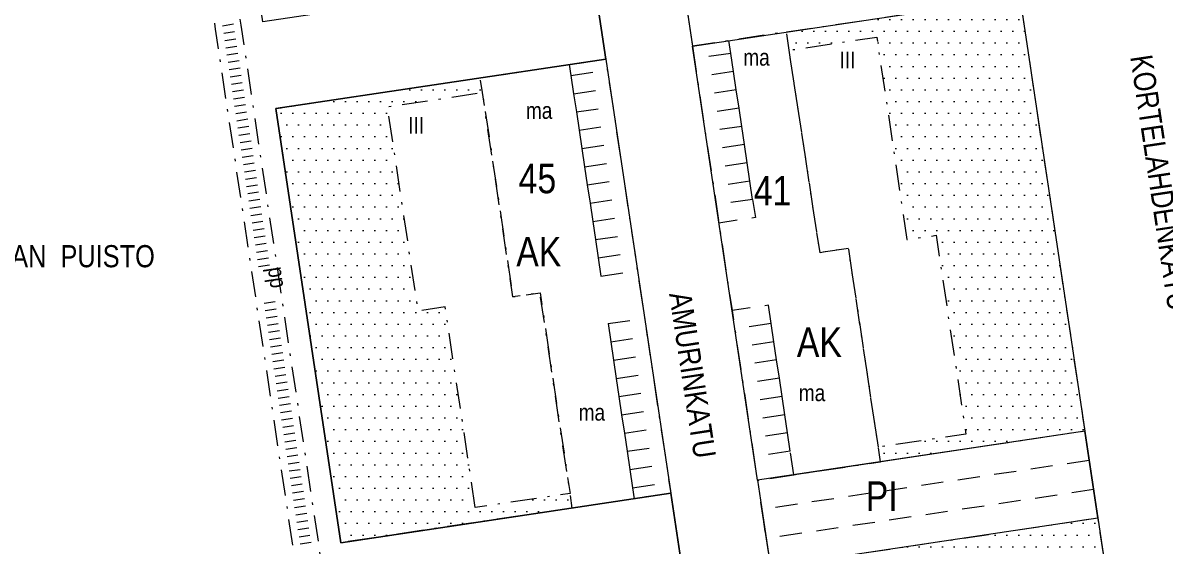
# Model space of a CAD drawing. Header units: metres. Extents: x 24485995 to 24488038, y 6819999 to 6822001.
# Drawn here: x 24486296.8 to 24486451.7, y 6821346.3 to 6821417.2 of the extents above; entities that cross this region are included whole.
import ezdxf

# ---------------------------------------------------------------- set-up
doc = ezdxf.new("R2010")
doc.units = ezdxf.units.M
for name, pattern in [('k10040', [10.3, 3.5, -1.5, 0.3, -1.5, 3.5]), ('k10050', [8, 3, -2, 3]), ('k10vi1', [0])]:
    doc.linetypes.add(name, pattern=pattern)
for name, color, linetype, lineweight in [('AK_AsemakaavaTeksti_Kadun_puistonnimi', 7, 'Continuous', 0), ('AK_AsemakaavaTeksti_Korttelinumero', 7, 'Continuous', 0), ('AK_Kaavamerkinta_Kayttotarkoitusalue', 7, 'Continuous', 0), ('AK_KayttotarkoitusSymboliViiva_Virkistysalueen_kuvio_murtoviiva', 7, 'Continuous', 0), ('AK_KayttotarkoitusViiva', 7, 'Continuous', 0), ('AK_LiikennointiViiva_Polkuviivoitus', 7, 'Continuous', 0), ('AK_MuuAsemakaavaTeksti_Alueenosan_kayttotarkoitus', 7, 'Continuous', 0), ('AK_MuuAsemakaavaViiva_alueenosan_raja', 7, 'Continuous', 0), ('AK_MuuAsemakaavaViiva_Ohj_alueenosan_raja', 7, 'Continuous', 0), ('AK_Poistettava_merkintä', 7, 'Continuous', 0), ('AK_RakennusalaTeksti_Kerrosala_tai_luku', 7, 'Continuous', 0), ('AK_YmparistoAlue_Istutettava_alue', 7, 'Continuous', 0)]:
    doc.layers.add(name, color=color, linetype=linetype, lineweight=lineweight)
doc.styles.add('ArialNarrow', font='ARIALN.TTF')

msp = doc.modelspace()

# ---------------------------------------------------------------- hatches: boundary and pattern name
at = {"layer": 'AK_YmparistoAlue_Istutettava_alue', "linetype": 'Continuous', "lineweight": 0}
h = msp.add_hatch(dxfattribs=at)
h.set_pattern_fill('DOTS', style=0)
h.paths.add_polyline_path([(24486416.7, 6821387.81), (24486420.66, 6821388.42), (24486424.62, 6821361.97), (24486424.69, 6821361.47), (24486412.82, 6821359.7), (24486412.75, 6821360.19), (24486413.12, 6821357.72), (24486440.81, 6821361.86), (24486440.52, 6821363.84), (24486440.44, 6821364.34), (24486432.37, 6821418.22), (24486432, 6821420.69), (24486400.35, 6821415.96), (24486400.73, 6821413.49), (24486404.68, 6821414.08), (24486412.59, 6821415.26)], flags=0)
h = msp.add_hatch(dxfattribs=at)
h.set_pattern_fill('DOTS', style=0)
h.paths.add_polyline_path([(24486339.96, 6821346.76), (24486354.8, 6821348.98), (24486358.46, 6821349.53), (24486371.32, 6821351.46), (24486371.02, 6821353.44), (24486358.16, 6821351.52), (24486354.1, 6821378.7), (24486350.42, 6821378.15), (24486346.28, 6821405.84), (24486349.95, 6821406.39), (24486359.14, 6821407.77), (24486358.84, 6821409.74), (24486349.66, 6821408.37), (24486345.99, 6821407.82), (24486331.15, 6821405.6), (24486335.15, 6821378.89), (24486336.63, 6821369.01)], flags=0)
h = msp.add_hatch(dxfattribs=at)
h.set_pattern_fill('DOTS', style=0)
h.paths.add_polyline_path([(24486423.78, 6821347.31), (24486414.88, 6821345.97), (24486410.93, 6821345.38), (24486411.22, 6821343.39), (24486415.17, 6821344), (24486424.07, 6821345.33), (24486426.72, 6821327.66), (24486428.15, 6821318.13), (24486432.1, 6821318.72), (24486432.34, 6821317.14), (24486436.25, 6821291.03), (24486451.08, 6821293.26), (24486442.57, 6821350.12), (24486427.74, 6821347.9)], flags=0)

# ---------------------------------------------------------------- linework, layer by layer
at = {"layer": 'AK_KayttotarkoitusSymboliViiva_Virkistysalueen_kuvio_murtoviiva', "linetype": 'k10vi1', "lineweight": 9, "flags": 128}
for points in [[(24486217.79, 6821397.63), (24486219.11, 6821388.79), (24486263.49, 6821395.44), (24486267.87, 6821366.2), (24486272.3, 6821336.6), (24486227.92, 6821329.96), (24486229.72, 6821318.16), (24486274.11, 6821324.8), (24486282.91, 6821265.96), (24486238.53, 6821259.31), (24486240.29, 6821247.57), (24486284.67, 6821254.21), (24486293.48, 6821195.37), (24486313.26, 6821198.33), (24486303.28, 6821264.96), (24486295.89, 6821314.41), (24486335.44, 6821320.33), (24486341.64, 6821278.91), (24486346.47, 6821279.64), (24486349.93, 6821280.15), (24486341.72, 6821335.02), (24486386.43, 6821341.71), (24486384.67, 6821353.46), (24486339.96, 6821346.76), (24486331.15, 6821405.6), (24486375.86, 6821412.29), (24486374.1, 6821424.04), (24486329.39, 6821417.35), (24486321.32, 6821471.3), (24486253.61, 6821461.44), (24486261.72, 6821407.24), (24486220.31, 6821401.04)], [(24486386.3, 6821422.83), (24486387.61, 6821414.05), (24486432, 6821420.7), (24486430.25, 6821432.45), (24486388.82, 6821426.24)], [(24486396.86, 6821352.25), (24486398.18, 6821343.47), (24486442.57, 6821350.12), (24486440.81, 6821361.86), (24486399.38, 6821355.66)]]:
    msp.add_lwpolyline(points, dxfattribs=at)
at = {"layer": 'AK_KayttotarkoitusViiva', "linetype": 'Continuous', "lineweight": 20, "flags": 128}
for points in [[(24486385.85, 6821425.8), (24486387.61, 6821414.05)], [(24486374.1, 6821424.04), (24486375.86, 6821412.29)], [(24486387.61, 6821414.05), (24486432, 6821420.7)], [(24486432, 6821420.7), (24486440.81, 6821361.86)], [(24486396.42, 6821355.22), (24486387.61, 6821414.05)], [(24486375.86, 6821412.29), (24486331.15, 6821405.6), (24486339.96, 6821346.76), (24486384.67, 6821353.46)], [(24486375.86, 6821412.29), (24486384.67, 6821353.46)], [(24486440.81, 6821361.86), (24486396.42, 6821355.22)], [(24486440.81, 6821361.86), (24486442.57, 6821350.12)], [(24486396.42, 6821355.22), (24486398.18, 6821343.47)], [(24486384.67, 6821353.46), (24486386.43, 6821341.71)], [(24486398.18, 6821343.47), (24486442.57, 6821350.12)], [(24486442.57, 6821350.12), (24486451.08, 6821293.25), (24486412.62, 6821287.49)]]:
    msp.add_lwpolyline(points, dxfattribs=at)
at = {"layer": 'AK_LiikennointiViiva_Polkuviivoitus', "linetype": 'Continuous', "lineweight": 0, "flags": 128}
for points in [[(24486323.91, 6821416.81), (24486325.39, 6821417.05)], [(24486324.06, 6821415.81), (24486325.54, 6821416.03)], [(24486324.21, 6821414.82), (24486325.69, 6821415.05)], [(24486324.36, 6821413.83), (24486325.84, 6821414.06)], [(24486324.51, 6821412.85), (24486325.99, 6821413.07)], [(24486324.65, 6821411.86), (24486326.14, 6821412.08)], [(24486324.8, 6821410.87), (24486326.28, 6821411.09)], [(24486324.95, 6821409.88), (24486326.43, 6821410.1)], [(24486325.1, 6821408.89), (24486326.58, 6821409.11)], [(24486325.25, 6821407.9), (24486326.73, 6821408.12)], [(24486325.39, 6821406.91), (24486326.88, 6821407.13)], [(24486325.54, 6821405.92), (24486327.03, 6821406.15)], [(24486325.69, 6821404.93), (24486327.17, 6821405.16)], [(24486325.84, 6821403.94), (24486327.32, 6821404.17)], [(24486325.99, 6821402.96), (24486327.47, 6821403.18)], [(24486326.13, 6821401.97), (24486327.62, 6821402.19)], [(24486326.28, 6821400.98), (24486327.77, 6821401.2)], [(24486326.43, 6821399.99), (24486327.91, 6821400.21)], [(24486326.58, 6821399), (24486328.06, 6821399.22)], [(24486326.73, 6821398.01), (24486328.21, 6821398.23)], [(24486326.87, 6821397.02), (24486328.36, 6821397.24)], [(24486327.02, 6821396.03), (24486328.51, 6821396.26)], [(24486327.17, 6821395.04), (24486328.65, 6821395.27)], [(24486327.32, 6821394.06), (24486328.8, 6821394.28)], [(24486327.47, 6821393.07), (24486328.95, 6821393.29)], [(24486327.61, 6821392.08), (24486329.1, 6821392.3)], [(24486327.76, 6821391.09), (24486329.25, 6821391.31)], [(24486327.91, 6821390.1), (24486329.39, 6821390.32)], [(24486328.06, 6821389.11), (24486329.54, 6821389.33)], [(24486328.21, 6821388.12), (24486329.69, 6821388.34)], [(24486328.36, 6821387.13), (24486329.84, 6821387.35)], [(24486328.5, 6821386.14), (24486329.99, 6821386.37)], [(24486328.65, 6821385.15), (24486330.13, 6821385.38)], [(24486328.8, 6821384.17), (24486330.28, 6821384.39)], [(24486329.54, 6821379.22), (24486331.02, 6821379.44)], [(24486329.69, 6821378.23), (24486331.17, 6821378.45)], [(24486329.84, 6821377.24), (24486331.32, 6821377.47)], [(24486329.98, 6821376.25), (24486331.47, 6821376.48)], [(24486330.13, 6821375.27), (24486331.61, 6821375.49)], [(24486330.28, 6821374.28), (24486331.76, 6821374.5)], [(24486330.43, 6821373.29), (24486331.91, 6821373.51)], [(24486330.58, 6821372.3), (24486332.06, 6821372.52)], [(24486330.72, 6821371.31), (24486332.21, 6821371.53)], [(24486330.87, 6821370.32), (24486332.35, 6821370.54)], [(24486331.02, 6821369.33), (24486332.5, 6821369.55)], [(24486331.17, 6821368.34), (24486332.65, 6821368.56)], [(24486331.32, 6821367.35), (24486332.8, 6821367.58)], [(24486331.46, 6821366.36), (24486332.95, 6821366.59)], [(24486331.61, 6821365.38), (24486333.1, 6821365.6)], [(24486331.76, 6821364.39), (24486333.24, 6821364.61)], [(24486331.91, 6821363.4), (24486333.39, 6821363.62)], [(24486332.06, 6821362.41), (24486333.54, 6821362.63)], [(24486332.2, 6821361.42), (24486333.69, 6821361.64)], [(24486332.35, 6821360.43), (24486333.84, 6821360.65)], [(24486332.5, 6821359.44), (24486333.98, 6821359.66)], [(24486332.65, 6821358.45), (24486334.13, 6821358.68)], [(24486332.8, 6821357.46), (24486334.28, 6821357.69)], [(24486332.94, 6821356.48), (24486334.43, 6821356.7)], [(24486333.09, 6821355.49), (24486334.58, 6821355.71)], [(24486333.24, 6821354.5), (24486334.72, 6821354.72)], [(24486333.39, 6821353.51), (24486334.87, 6821353.73)], [(24486333.54, 6821352.52), (24486335.02, 6821352.74)], [(24486333.68, 6821351.53), (24486335.17, 6821351.75)], [(24486333.83, 6821350.54), (24486335.32, 6821350.76)], [(24486333.98, 6821349.55), (24486335.46, 6821349.77)], [(24486334.13, 6821348.56), (24486335.61, 6821348.79)], [(24486334.28, 6821347.57), (24486335.76, 6821347.8)], [(24486334.43, 6821346.59), (24486335.91, 6821346.81)]]:
    msp.add_lwpolyline(points, dxfattribs=at)
at = {"layer": 'AK_MuuAsemakaavaViiva_alueenosan_raja', "linetype": 'k10040', "lineweight": 5, "flags": 128}
for points in [[(24486343.01, 6821279.12), (24486335.29, 6821334.08), (24486333.53, 6821345.8), (24486324.72, 6821404.63), (24486322.97, 6821416.35), (24486314.39, 6821470.29)], [(24486346.47, 6821279.64), (24486338.75, 6821334.57), (24486336.99, 6821346.32), (24486328.18, 6821405.15), (24486326.43, 6821416.9), (24486317.85, 6821470.79)], [(24486400.35, 6821415.96), (24486432, 6821420.7), (24486432.37, 6821418.22), (24486440.44, 6821364.34), (24486440.52, 6821363.84), (24486440.81, 6821361.86), (24486413.12, 6821357.72)], [(24486387.61, 6821414.05), (24486391.2, 6821390.07), (24486392.98, 6821378.2), (24486396.42, 6821355.22), (24486401.36, 6821355.96), (24486413.12, 6821357.72), (24486412.82, 6821359.7), (24486408.79, 6821386.63), (24486404.92, 6821386.05), (24486400.73, 6821413.49), (24486400.35, 6821415.96), (24486392.56, 6821414.79), (24486387.61, 6821414.05)], [(24486412.82, 6821359.7), (24486408.79, 6821386.63), (24486404.92, 6821386.05), (24486400.73, 6821413.49), (24486412.6, 6821415.26), (24486416.7, 6821387.82), (24486420.66, 6821388.41), (24486424.69, 6821361.47), (24486412.82, 6821359.7)], [(24486358.84, 6821409.74), (24486370.92, 6821411.55), (24486375.86, 6821412.29), (24486380.16, 6821383.61), (24486381.12, 6821377.18), (24486384.67, 6821353.46), (24486379.72, 6821352.72), (24486371.32, 6821351.46), (24486371.02, 6821353.44), (24486366.95, 6821380.62), (24486363.28, 6821380.07), (24486359.14, 6821407.76), (24486358.84, 6821409.74)], [(24486371.32, 6821351.46), (24486358.46, 6821349.53), (24486354.79, 6821348.99), (24486339.96, 6821346.76), (24486336.63, 6821369.01), (24486335.15, 6821378.9), (24486331.15, 6821405.6), (24486345.99, 6821407.82), (24486349.66, 6821408.37), (24486358.84, 6821409.74)], [(24486358.17, 6821351.51), (24486354.1, 6821378.7), (24486350.43, 6821378.15), (24486346.28, 6821405.84), (24486359.14, 6821407.76), (24486363.28, 6821380.07), (24486366.95, 6821380.62), (24486371.02, 6821353.44), (24486358.17, 6821351.51)], [(24486379.79, 6821386.09), (24486379.86, 6821385.59)], [(24486410.92, 6821345.38), (24486414.88, 6821345.97), (24486423.78, 6821347.3), (24486427.74, 6821347.89), (24486442.57, 6821350.12), (24486451.08, 6821293.25), (24486436.25, 6821291.03)]]:
    msp.add_lwpolyline(points, dxfattribs=at)
at = {"layer": 'AK_MuuAsemakaavaViiva_Ohj_alueenosan_raja', "linetype": 'k10050', "lineweight": 5, "flags": 128}
for points in [[(24486392.82, 6821413.06), (24486392.56, 6821414.79)], [(24486392.82, 6821413.06), (24486387.87, 6821412.32)], [(24486393.19, 6821410.59), (24486392.82, 6821413.06)], [(24486370.92, 6821411.55), (24486371.14, 6821410.07)], [(24486371.14, 6821410.07), (24486376.08, 6821410.81)], [(24486371.14, 6821410.07), (24486371.51, 6821407.6)], [(24486393.19, 6821410.59), (24486388.24, 6821409.85)], [(24486393.56, 6821408.11), (24486393.19, 6821410.59)], [(24486371.51, 6821407.6), (24486376.45, 6821408.34)], [(24486393.56, 6821408.11), (24486388.61, 6821407.37)], [(24486393.93, 6821405.64), (24486393.56, 6821408.11)], [(24486371.51, 6821407.6), (24486371.88, 6821405.12)], [(24486371.88, 6821405.12), (24486376.82, 6821405.86)], [(24486371.88, 6821405.12), (24486372.25, 6821402.65)], [(24486393.93, 6821405.64), (24486388.98, 6821404.9)], [(24486394.3, 6821403.17), (24486393.93, 6821405.64)], [(24486372.25, 6821402.65), (24486377.2, 6821403.39)], [(24486394.3, 6821403.17), (24486389.35, 6821402.43)], [(24486394.67, 6821400.7), (24486394.3, 6821403.17)], [(24486372.25, 6821402.65), (24486372.62, 6821400.18)], [(24486372.62, 6821400.18), (24486377.57, 6821400.92)], [(24486372.62, 6821400.18), (24486372.99, 6821397.71)], [(24486394.67, 6821400.7), (24486389.72, 6821399.96)], [(24486395.04, 6821398.22), (24486394.67, 6821400.7)], [(24486372.99, 6821397.71), (24486377.94, 6821398.45)], [(24486372.99, 6821397.71), (24486373.36, 6821395.23)], [(24486395.04, 6821398.22), (24486390.09, 6821397.48)], [(24486395.41, 6821395.75), (24486395.04, 6821398.22)], [(24486373.36, 6821395.23), (24486378.31, 6821395.98)], [(24486373.36, 6821395.23), (24486373.73, 6821392.76)], [(24486395.41, 6821395.75), (24486390.46, 6821395.01)], [(24486395.78, 6821393.28), (24486395.41, 6821395.75)], [(24486373.73, 6821392.76), (24486378.68, 6821393.5)], [(24486373.73, 6821392.76), (24486374.1, 6821390.29)], [(24486395.78, 6821393.28), (24486390.83, 6821392.54)], [(24486395.78, 6821393.28), (24486396.15, 6821390.81), (24486391.2, 6821390.07)], [(24486374.1, 6821390.29), (24486379.05, 6821391.03)], [(24486374.1, 6821390.29), (24486374.47, 6821387.82)], [(24486374.47, 6821387.82), (24486379.42, 6821388.56)], [(24486374.47, 6821387.82), (24486374.84, 6821385.34)], [(24486374.84, 6821385.34), (24486379.79, 6821386.09)], [(24486374.84, 6821385.34), (24486375.21, 6821382.87)], [(24486375.21, 6821382.87), (24486380.16, 6821383.61)], [(24486398.29, 6821376.47), (24486397.92, 6821378.94), (24486392.98, 6821378.2)], [(24486376.17, 6821376.44), (24486381.12, 6821377.18)], [(24486376.17, 6821376.44), (24486376.54, 6821373.97)], [(24486398.29, 6821376.47), (24486393.35, 6821375.73)], [(24486398.66, 6821373.99), (24486398.29, 6821376.47)], [(24486376.54, 6821373.97), (24486381.49, 6821374.71)], [(24486376.54, 6821373.97), (24486376.91, 6821371.5)], [(24486398.66, 6821373.99), (24486393.72, 6821373.25)], [(24486399.03, 6821371.52), (24486398.66, 6821373.99)], [(24486376.91, 6821371.5), (24486381.86, 6821372.24)], [(24486376.91, 6821371.5), (24486377.28, 6821369.03)], [(24486399.03, 6821371.52), (24486394.09, 6821370.78)], [(24486399.4, 6821369.05), (24486399.03, 6821371.52)], [(24486377.28, 6821369.03), (24486382.23, 6821369.77)], [(24486377.28, 6821369.03), (24486377.65, 6821366.55)], [(24486399.4, 6821369.05), (24486394.46, 6821368.31)], [(24486399.77, 6821366.58), (24486399.4, 6821369.05)], [(24486377.65, 6821366.55), (24486382.6, 6821367.3)], [(24486377.65, 6821366.55), (24486378.02, 6821364.08)], [(24486399.77, 6821366.58), (24486394.83, 6821365.84)], [(24486400.14, 6821364.1), (24486399.77, 6821366.58)], [(24486378.02, 6821364.08), (24486382.97, 6821364.82)], [(24486378.02, 6821364.08), (24486378.39, 6821361.61)], [(24486400.14, 6821364.1), (24486395.2, 6821363.36)], [(24486400.51, 6821361.63), (24486400.14, 6821364.1)], [(24486378.39, 6821361.61), (24486383.34, 6821362.35)], [(24486378.39, 6821361.61), (24486378.76, 6821359.14)], [(24486400.51, 6821361.63), (24486395.57, 6821360.89)], [(24486400.88, 6821359.16), (24486400.51, 6821361.63)], [(24486378.76, 6821359.14), (24486383.71, 6821359.88)], [(24486378.76, 6821359.14), (24486379.13, 6821356.66)], [(24486400.88, 6821359.16), (24486395.94, 6821358.42)], [(24486401.36, 6821355.96), (24486400.88, 6821359.16)], [(24486379.13, 6821356.66), (24486384.08, 6821357.41)], [(24486379.13, 6821356.66), (24486379.5, 6821354.19)], [(24486441.4, 6821357.91), (24486397.01, 6821351.26)], [(24486379.5, 6821354.19), (24486384.45, 6821354.93)], [(24486379.5, 6821354.19), (24486379.72, 6821352.72)], [(24486442, 6821353.95), (24486397.6, 6821347.31)]]:
    msp.add_lwpolyline(points, dxfattribs=at)
at = {"layer": 'AK_Poistettava_merkintä', "linetype": 'k10040', "lineweight": 0, "flags": 128}
msp.add_lwpolyline([(24486381.34, 6821375.7), (24486381.49, 6821374.71)], dxfattribs=at)
at = {"layer": 'AK_Poistettava_merkintä', "linetype": 'k10050', "lineweight": 0, "flags": 128}
for points in [[(24486441.4, 6821357.91), (24486442, 6821353.95)], [(24486397.01, 6821351.26), (24486397.6, 6821347.31)]]:
    msp.add_lwpolyline(points, dxfattribs=at)

# ---------------------------------------------------------------- texts
at = {"layer": 'AK_AsemakaavaTeksti_Kadun_puistonnimi', "linetype": 'Continuous', "lineweight": 5, "style": 'ArialNarrow'}
for s, rotation, p in [('KORTELAHDENKATU', 278.5197, (24486446.96, 6821412.61)), ('AMURINKATU', 278.6686, (24486384.44, 6821380.48))]:
    msp.add_text(s, height=3, rotation=rotation, dxfattribs=at).set_placement(p)
msp.add_text('VÄINÖ  LINNAN  PUISTO', height=3, dxfattribs=at).set_placement((24486274.82, 6821384.08))
at = {"layer": 'AK_AsemakaavaTeksti_Korttelinumero', "linetype": 'Continuous', "lineweight": 5, "style": 'ArialNarrow'}
for s, p in [('45', (24486364.05, 6821394.11)), ('41', (24486395.93, 6821392.46))]:
    msp.add_text(s, height=4, dxfattribs=at).set_placement(p)
at = {"layer": 'AK_Kaavamerkinta_Kayttotarkoitusalue', "linetype": 'Continuous', "lineweight": 0, "style": 'ArialNarrow'}
for s, p in [('AK', (24486363.73, 6821384.19)), ('AK', (24486401.77, 6821371.92)), ('PI', (24486411.11, 6821351.07))]:
    msp.add_text(s, height=4, dxfattribs=at).set_placement(p)
at = {"layer": 'AK_MuuAsemakaavaTeksti_Alueenosan_kayttotarkoitus', "linetype": 'Continuous', "lineweight": 0, "style": 'ArialNarrow'}
for p in [(24486394.51, 6821411.4), (24486365.04, 6821404.19), (24486402.04, 6821365.94), (24486372.19, 6821363.3)]:
    msp.add_text('ma', height=2.25, dxfattribs=at).set_placement(p)
msp.add_text('pp', height=2.25, rotation=278.5197, dxfattribs=at).set_placement((24486330.03, 6821383.98))
at = {"layer": 'AK_RakennusalaTeksti_Kerrosala_tai_luku', "linetype": 'Continuous', "lineweight": 0, "style": 'ArialNarrow'}
for p in [(24486407.56, 6821411.05), (24486349.09, 6821402.2)]:
    msp.add_text('III', height=2.25, dxfattribs=at).set_placement(p)

doc.saveas('drawing.dxf')
